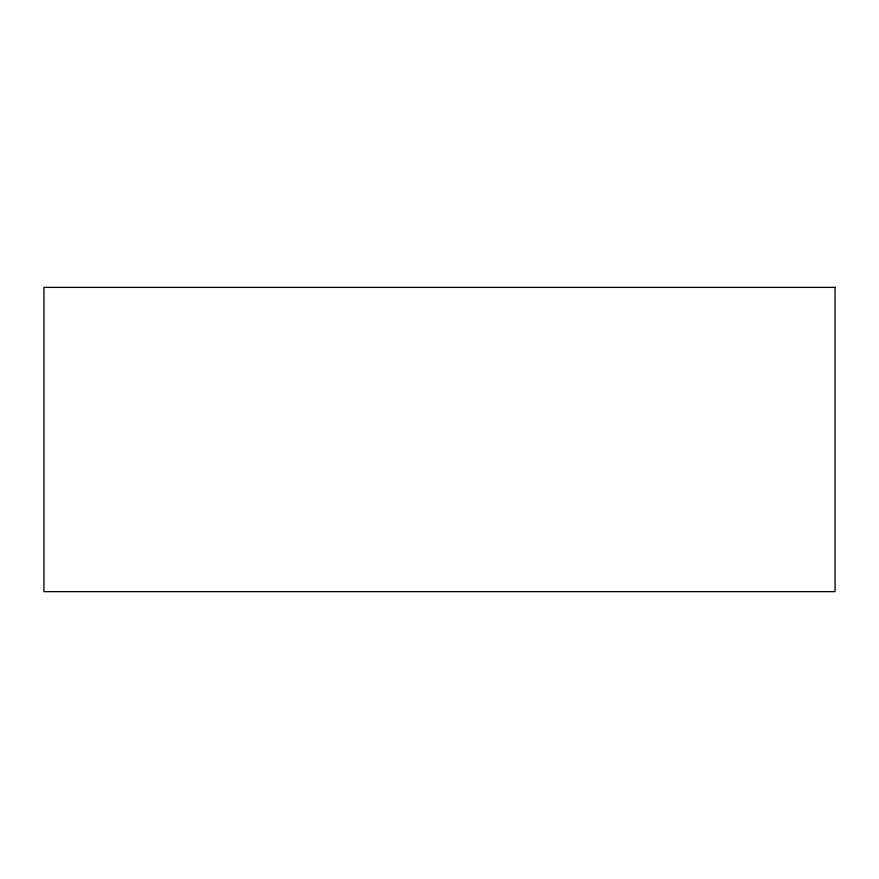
<?xml version="1.0" encoding="UTF-8"?>
<svg xmlns="http://www.w3.org/2000/svg" width="879" height="879" viewBox="0 0 879 879"><rect width="100%" height="100%" fill="white"/><g stroke="black" fill="none" stroke-linecap="round" stroke-linejoin="round"><path stroke-width="1.32" d="M835.05 287.367L43.95 287.367L43.95 591.633L835.05 591.633L835.05 287.367"/></g></svg>
